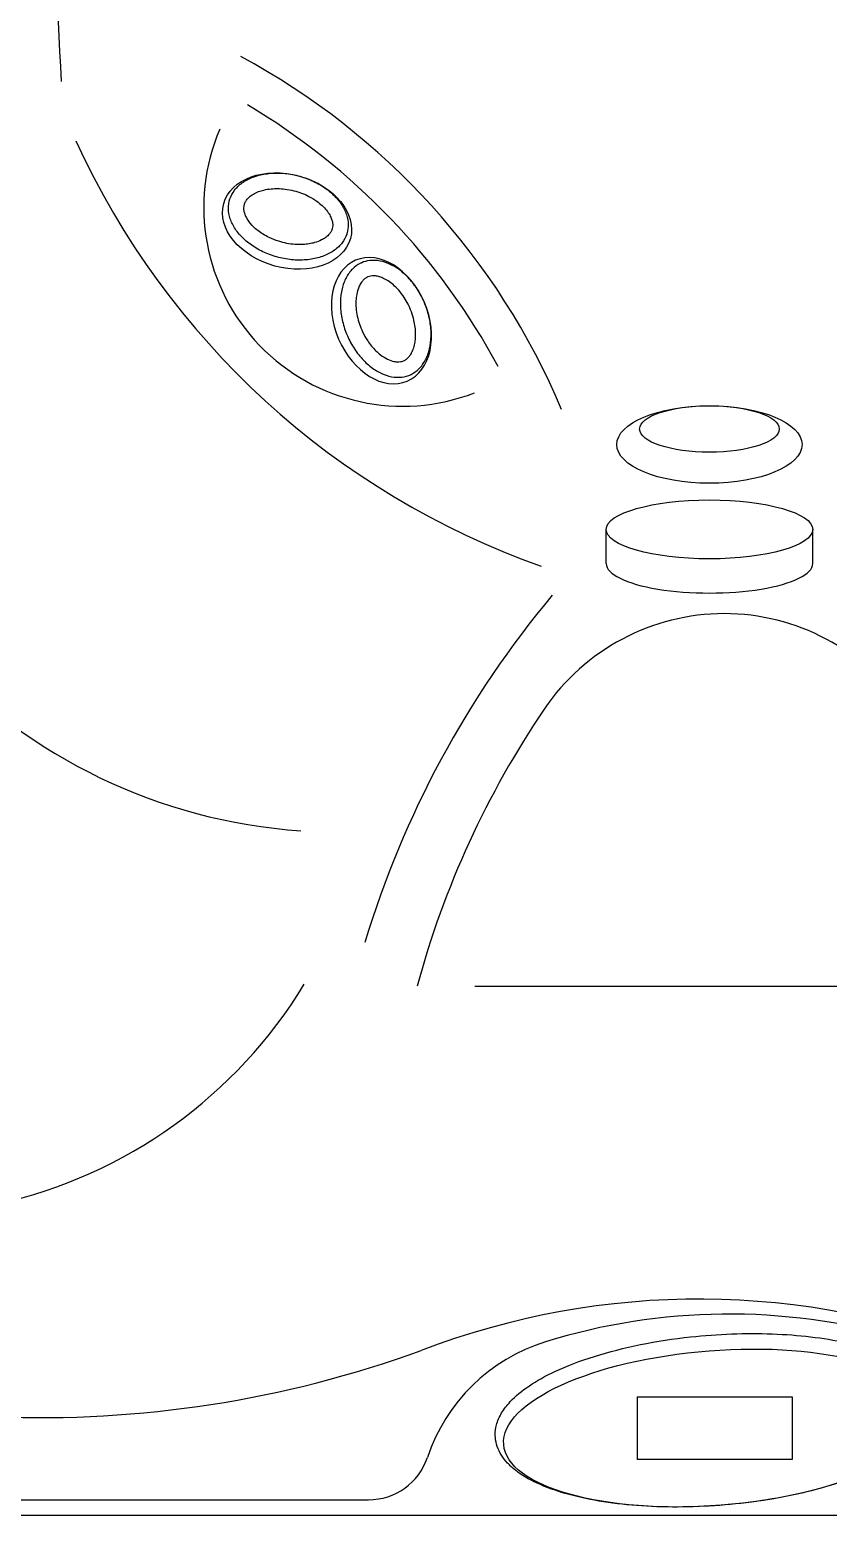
# Model space of a CAD drawing. Header units: millimetres. Extents: x -1155.38 to -1153.28, y 2264.62 to 2266.72.
# Drawn here: x -1154.764 to -1154.249, y 2264.624 to 2265.582 of the extents above; entities that cross this region are included whole.
import ezdxf

# ---------------------------------------------------------------- set-up
doc = ezdxf.new("R2010")
doc.units = ezdxf.units.MM
doc.header["$LTSCALE"] = 10
doc.layers.add('jacuzzi', color=1, linetype='Continuous')

msp = doc.modelspace()

# ---------------------------------------------------------------- linework, layer by layer
at = {"layer": 'jacuzzi'}
for p, q in [((-1154.39245, 2265.23759), (-1154.39245, 2265.25964)), ((-1154.25927, 2265.23759), (-1154.25927, 2265.25964)), ((-1154.47715, 2264.96511), (-1154.1555, 2264.96511)), ((-1154.37257, 2264.70032), (-1154.37257, 2264.66006)), ((-1154.37257, 2264.70032), (-1154.27246, 2264.70032)), ((-1154.27246, 2264.70032), (-1154.27246, 2264.66006)), ((-1154.27246, 2264.66006), (-1154.37257, 2264.66006)), ((-1154.78048, 2264.63403), (-1154.54569, 2264.63403))]:
    msp.add_line(p, q, dxfattribs=at)
at = {"layer": 'jacuzzi', "color": 3}
msp.add_lwpolyline([(-1155.38048, 2266.43403), (-1155.38048, 2264.91403, 0.414214), (-1155.09048, 2264.62403), (-1153.57048, 2264.62403, 0.414214), (-1153.28048, 2264.91403), (-1153.28048, 2266.43403, 0.414214), (-1153.57048, 2266.72403), (-1155.09048, 2266.72403, 0.414214)], format="xyb", close=True, dxfattribs=at)
at = {"layer": 'jacuzzi'}
for centre, radius, start, end in [((-1153.07565, 2265.65604), 1.67162, 173.06984, 183.68877), ((-1154.84645, 2265.15806), 0.46134, 22.805, 61.75193), ((-1154.84645, 2265.15806), 0.43634, 28.2572, 59.31278), ((-1154.52365, 2265.46734), 0.12829, 156.87181, 291.19304), ((-1154.26108, 2265.72681), 0.52055, 204.59018, 250.55958), ((-1154.5653, 2265.41823), 0.35368, 180.10785, 266.11953), ((-1153.93975, 2264.80972), 0.63535, 140.10033, 163.19899), ((-1154.31632, 2265.06505), 0.14026, 34.13932, 145.86068), ((-1153.93975, 2264.80972), 0.59523, 145.86068, 164.86723), ((-1154.85161, 2265.12679), 0.30929, 236.32575, 328.77676), ((-1154.33281, 2264.26358), 0.49981, 68.28558, 110.97333), ((-1154.75712, 2265.40473), 0.71772, 245.41842, 289.99437), ((-1154.31328, 2264.35375), 0.4, 74.0562, 107.19826), ((-1154.39704, 2264.62435), 0.11673, 107.19826, 161.5188), ((-1154.54569, 2264.67403), 0.04, 270, 341.5188)]:
    msp.add_arc(centre, radius, start, end, dxfattribs=at)
for centre, major_axis, ratio in [((-1154.59821, 2265.45842), (0.04085, -0.01123), 0.709323), ((-1154.32586, 2265.31436), (-0.05974, 0), 0.41848), ((-1154.32586, 2265.32436), (-0.045, 0), 0.333333), ((-1154.32586, 2265.25964), (-0.06659, 0), 0.284996), ((-1154.32224, 2264.6803), (-0.1363, -0.01066), 0.365317)]:
    msp.add_ellipse(centre, major_axis=major_axis, ratio=ratio, dxfattribs=at)
at = {"layer": 'jacuzzi', "extrusion": (0, 0, -1)}
msp.add_ellipse((-1154.53733, 2265.3942), major_axis=(-0.01666, 0.03895), ratio=0.709323, dxfattribs=at)
at = {"layer": 'jacuzzi'}
msp.add_ellipse((-1154.32586, 2265.23759), major_axis=(-0.06659, 0), ratio=0.284996, start_param=0, end_param=3.141593, dxfattribs=at)
for points, knots in [([(-1154.55946, 2265.45088), (-1154.55899, 2265.45257), (-1154.55877, 2265.45432), (-1154.55883, 2265.45827), (-1154.55921, 2265.46048), (-1154.56071, 2265.46493), (-1154.56182, 2265.46716), (-1154.56473, 2265.47152), (-1154.56653, 2265.47363), (-1154.57073, 2265.47759), (-1154.57313, 2265.47944), (-1154.57838, 2265.48272), (-1154.58123, 2265.48417), (-1154.58721, 2265.48656), (-1154.59033, 2265.48751), (-1154.59666, 2265.48886), (-1154.59987, 2265.48925), (-1154.60615, 2265.48946), (-1154.60924, 2265.48928), (-1154.61508, 2265.48836), (-1154.61785, 2265.48763), (-1154.62289, 2265.48567), (-1154.62517, 2265.48444), (-1154.62911, 2265.48161), (-1154.63078, 2265.48), (-1154.63344, 2265.47652), (-1154.63443, 2265.47464), (-1154.63575, 2265.47068), (-1154.63606, 2265.46861), (-1154.63599, 2265.46432), (-1154.6356, 2265.46211), (-1154.6341, 2265.45766), (-1154.63299, 2265.45543), (-1154.63007, 2265.45108), (-1154.62826, 2265.44896), (-1154.62406, 2265.44501), (-1154.62166, 2265.44316), (-1154.6164, 2265.43988), (-1154.61355, 2265.43843), (-1154.60757, 2265.43604), (-1154.60445, 2265.4351), (-1154.59812, 2265.43376), (-1154.59491, 2265.43337), (-1154.58863, 2265.43316), (-1154.58554, 2265.43335), (-1154.5797, 2265.43427), (-1154.57694, 2265.43501), (-1154.5719, 2265.43697), (-1154.56962, 2265.4382), (-1154.56569, 2265.44103), (-1154.56402, 2265.44264), (-1154.56137, 2265.44613), (-1154.56038, 2265.44801), (-1154.55963, 2265.45028), (-1154.55954, 2265.45058), (-1154.55946, 2265.45088)], [0, 0, 0, 0, 0.203626, 0.203626, 0.445375, 0.445375, 0.687124, 0.687124, 0.928874, 0.928874, 1.170623, 1.170623, 1.412372, 1.412372, 1.654121, 1.654121, 1.89587, 1.89587, 2.137619, 2.137619, 2.379368, 2.379368, 2.621117, 2.621117, 2.862866, 2.862866, 3.104615, 3.104615, 3.346364, 3.346364, 3.588113, 3.588113, 3.829863, 3.829863, 4.071612, 4.071612, 4.313361, 4.313361, 4.55511, 4.55511, 4.796859, 4.796859, 5.038608, 5.038608, 5.280357, 5.280357, 5.522106, 5.522106, 5.763855, 5.763855, 6.005604, 6.005604, 6.247353, 6.247353, 6.283185, 6.283185, 6.283185, 6.283185]), ([(-1154.5691, 2265.45353), (-1154.56894, 2265.4541), (-1154.56884, 2265.45469), (-1154.56877, 2265.45596), (-1154.5688, 2265.45663), (-1154.56902, 2265.45809), (-1154.56921, 2265.45888), (-1154.5698, 2265.46055), (-1154.5702, 2265.46144), (-1154.57125, 2265.46333), (-1154.57192, 2265.46433), (-1154.57353, 2265.46636), (-1154.57447, 2265.46738), (-1154.5766, 2265.46937), (-1154.57779, 2265.47035), (-1154.58063, 2265.47239), (-1154.58233, 2265.47342), (-1154.58563, 2265.47512), (-1154.5872, 2265.47582), (-1154.59043, 2265.47704), (-1154.5921, 2265.47756), (-1154.59568, 2265.47847), (-1154.5976, 2265.47883), (-1154.60106, 2265.47925), (-1154.60261, 2265.47936), (-1154.60564, 2265.4794), (-1154.60712, 2265.47934), (-1154.61018, 2265.47904), (-1154.61174, 2265.47878), (-1154.61438, 2265.47814), (-1154.61551, 2265.4778), (-1154.61781, 2265.47693), (-1154.61895, 2265.47637), (-1154.62095, 2265.4752), (-1154.6218, 2265.47458), (-1154.62307, 2265.47345), (-1154.62354, 2265.47296), (-1154.62447, 2265.47182), (-1154.62487, 2265.47118), (-1154.62549, 2265.4699), (-1154.6257, 2265.46927), (-1154.62596, 2265.46806), (-1154.62602, 2265.46751), (-1154.62604, 2265.46632), (-1154.62599, 2265.46568), (-1154.62575, 2265.46432), (-1154.62556, 2265.46359), (-1154.62485, 2265.46161), (-1154.62419, 2265.46029), (-1154.62239, 2265.45756), (-1154.62123, 2265.45615), (-1154.61897, 2265.45392), (-1154.61801, 2265.45307), (-1154.61592, 2265.45145), (-1154.6148, 2265.45066), (-1154.61241, 2265.44918), (-1154.61115, 2265.44848), (-1154.60785, 2265.44688), (-1154.60576, 2265.44605), (-1154.6019, 2265.44483), (-1154.60017, 2265.44439), (-1154.59668, 2265.44372), (-1154.59493, 2265.44348), (-1154.5914, 2265.44322), (-1154.58962, 2265.4432), (-1154.58656, 2265.44337), (-1154.58524, 2265.44351), (-1154.58274, 2265.44392), (-1154.58155, 2265.44419), (-1154.57876, 2265.44499), (-1154.57727, 2265.44558), (-1154.5751, 2265.44668), (-1154.57432, 2265.44715), (-1154.5728, 2265.44823), (-1154.57209, 2265.44884), (-1154.57092, 2265.45006), (-1154.57046, 2265.45067), (-1154.56972, 2265.45186), (-1154.56945, 2265.45246), (-1154.56919, 2265.45321), (-1154.56914, 2265.45337), (-1154.5691, 2265.45353)], [0, 0, 0, 0, 0.152384, 0.152384, 0.304769, 0.304769, 0.457153, 0.457153, 0.609537, 0.609537, 0.77034, 0.77034, 0.931143, 0.931143, 1.091946, 1.091946, 1.283373, 1.283373, 1.44108, 1.44108, 1.598787, 1.598787, 1.77554, 1.77554, 1.920724, 1.920724, 2.065907, 2.065907, 2.232891, 2.232891, 2.370072, 2.370072, 2.538848, 2.538848, 2.707623, 2.707623, 2.838291, 2.838291, 3.011579, 3.011579, 3.184866, 3.184866, 3.324611, 3.324611, 3.464356, 3.464356, 3.604102, 3.604102, 3.824383, 3.824383, 4.044664, 4.044664, 4.18138, 4.18138, 4.318096, 4.318096, 4.454811, 4.454811, 4.659665, 4.659665, 4.821383, 4.821383, 4.9831, 4.9831, 5.152593, 5.152593, 5.287158, 5.287158, 5.421724, 5.421724, 5.621592, 5.621592, 5.755361, 5.755361, 5.91735, 5.91735, 6.079339, 6.079339, 6.241328, 6.241328, 6.283185, 6.283185, 6.283185, 6.283185]), ([(-1154.55005, 2265.43157), (-1154.54844, 2265.43226), (-1154.54673, 2265.43272), (-1154.54281, 2265.4332), (-1154.54057, 2265.43311), (-1154.53596, 2265.43223), (-1154.53359, 2265.43144), (-1154.52888, 2265.42914), (-1154.52654, 2265.42764), (-1154.52205, 2265.42402), (-1154.5199, 2265.42189), (-1154.51593, 2265.41714), (-1154.51411, 2265.41451), (-1154.51093, 2265.40891), (-1154.50957, 2265.40594), (-1154.50738, 2265.39985), (-1154.50656, 2265.39673), (-1154.5055, 2265.39053), (-1154.50526, 2265.38745), (-1154.50538, 2265.38153), (-1154.50573, 2265.37869), (-1154.50699, 2265.37343), (-1154.5079, 2265.37101), (-1154.51017, 2265.36672), (-1154.51153, 2265.36485), (-1154.51463, 2265.36174), (-1154.51636, 2265.3605), (-1154.5201, 2265.35867), (-1154.52211, 2265.35807), (-1154.52637, 2265.35756), (-1154.52861, 2265.35765), (-1154.53322, 2265.35853), (-1154.53559, 2265.35933), (-1154.54029, 2265.36164), (-1154.54263, 2265.36314), (-1154.54712, 2265.36677), (-1154.54927, 2265.3689), (-1154.55324, 2265.37366), (-1154.55505, 2265.37629), (-1154.55823, 2265.38189), (-1154.55959, 2265.38486), (-1154.56177, 2265.39095), (-1154.5626, 2265.39407), (-1154.56365, 2265.40027), (-1154.56388, 2265.40335), (-1154.56376, 2265.40927), (-1154.5634, 2265.41211), (-1154.56214, 2265.41736), (-1154.56123, 2265.41978), (-1154.55896, 2265.42407), (-1154.55759, 2265.42593), (-1154.55449, 2265.42903), (-1154.55276, 2265.43027), (-1154.55061, 2265.43132), (-1154.55033, 2265.43145), (-1154.55005, 2265.43157)], [0, 0, 0, 0, 0.203626, 0.203626, 0.445375, 0.445375, 0.687124, 0.687124, 0.928874, 0.928874, 1.170623, 1.170623, 1.412372, 1.412372, 1.654121, 1.654121, 1.89587, 1.89587, 2.137619, 2.137619, 2.379368, 2.379368, 2.621117, 2.621117, 2.862866, 2.862866, 3.104615, 3.104615, 3.346364, 3.346364, 3.588113, 3.588113, 3.829863, 3.829863, 4.071612, 4.071612, 4.313361, 4.313361, 4.55511, 4.55511, 4.796859, 4.796859, 5.038608, 5.038608, 5.280357, 5.280357, 5.522106, 5.522106, 5.763855, 5.763855, 6.005604, 6.005604, 6.247353, 6.247353, 6.283185, 6.283185, 6.283185, 6.283185]), ([(-1154.54612, 2265.42238), (-1154.54557, 2265.42261), (-1154.545, 2265.42279), (-1154.54375, 2265.42303), (-1154.54308, 2265.42309), (-1154.5416, 2265.42307), (-1154.5408, 2265.42299), (-1154.53907, 2265.42263), (-1154.53813, 2265.42236), (-1154.53612, 2265.42157), (-1154.53503, 2265.42104), (-1154.5328, 2265.41972), (-1154.53166, 2265.41893), (-1154.5294, 2265.41709), (-1154.52827, 2265.41604), (-1154.52587, 2265.4135), (-1154.52461, 2265.41196), (-1154.52248, 2265.40892), (-1154.52158, 2265.40746), (-1154.51994, 2265.40442), (-1154.51919, 2265.40284), (-1154.51781, 2265.39942), (-1154.51719, 2265.39757), (-1154.5163, 2265.39419), (-1154.51599, 2265.39267), (-1154.51553, 2265.38967), (-1154.51539, 2265.3882), (-1154.51527, 2265.38513), (-1154.51532, 2265.38355), (-1154.5156, 2265.38084), (-1154.51579, 2265.37968), (-1154.51634, 2265.37728), (-1154.51673, 2265.37608), (-1154.51763, 2265.37394), (-1154.51813, 2265.37301), (-1154.51907, 2265.3716), (-1154.51949, 2265.37107), (-1154.5205, 2265.36999), (-1154.52108, 2265.36951), (-1154.52226, 2265.36872), (-1154.52286, 2265.36842), (-1154.52402, 2265.36801), (-1154.52456, 2265.36787), (-1154.52574, 2265.3677), (-1154.52637, 2265.36766), (-1154.52776, 2265.36771), (-1154.5285, 2265.3678), (-1154.53056, 2265.36823), (-1154.53196, 2265.3687), (-1154.53491, 2265.37012), (-1154.53646, 2265.37108), (-1154.53898, 2265.37302), (-1154.53994, 2265.37386), (-1154.54184, 2265.3757), (-1154.54277, 2265.37671), (-1154.54456, 2265.37887), (-1154.54542, 2265.38003), (-1154.54746, 2265.38308), (-1154.54856, 2265.38504), (-1154.55029, 2265.3887), (-1154.55097, 2265.39036), (-1154.55211, 2265.39372), (-1154.55257, 2265.39543), (-1154.55331, 2265.39889), (-1154.55357, 2265.40064), (-1154.55382, 2265.4037), (-1154.55385, 2265.40503), (-1154.55379, 2265.40756), (-1154.55368, 2265.40878), (-1154.55327, 2265.41165), (-1154.55289, 2265.41321), (-1154.55209, 2265.4155), (-1154.55173, 2265.41634), (-1154.55087, 2265.418), (-1154.55036, 2265.41878), (-1154.54931, 2265.4201), (-1154.54877, 2265.42064), (-1154.54768, 2265.42153), (-1154.54713, 2265.42189), (-1154.54641, 2265.42225), (-1154.54627, 2265.42231), (-1154.54612, 2265.42238)], [0, 0, 0, 0, 0.152384, 0.152384, 0.304769, 0.304769, 0.457153, 0.457153, 0.609537, 0.609537, 0.77034, 0.77034, 0.931143, 0.931143, 1.091946, 1.091946, 1.283373, 1.283373, 1.44108, 1.44108, 1.598787, 1.598787, 1.77554, 1.77554, 1.920724, 1.920724, 2.065907, 2.065907, 2.232891, 2.232891, 2.370072, 2.370072, 2.538848, 2.538848, 2.707623, 2.707623, 2.838291, 2.838291, 3.011579, 3.011579, 3.184866, 3.184866, 3.324611, 3.324611, 3.464356, 3.464356, 3.604102, 3.604102, 3.824383, 3.824383, 4.044664, 4.044664, 4.18138, 4.18138, 4.318096, 4.318096, 4.454811, 4.454811, 4.659665, 4.659665, 4.821383, 4.821383, 4.9831, 4.9831, 5.152593, 5.152593, 5.287158, 5.287158, 5.421724, 5.421724, 5.621592, 5.621592, 5.755361, 5.755361, 5.91735, 5.91735, 6.079339, 6.079339, 6.241328, 6.241328, 6.283185, 6.283185, 6.283185, 6.283185]), ([(-1154.46391, 2264.67423), (-1154.46376, 2264.67223), (-1154.46334, 2264.67026), (-1154.46202, 2264.66643), (-1154.46112, 2264.66457), (-1154.45889, 2264.66102), (-1154.45757, 2264.65933), (-1154.45454, 2264.65608), (-1154.45283, 2264.65454), (-1154.44702, 2264.64998), (-1154.44232, 2264.64719), (-1154.43155, 2264.6422), (-1154.42547, 2264.63998), (-1154.41214, 2264.63615), (-1154.40488, 2264.63453), (-1154.38943, 2264.63193), (-1154.38124, 2264.63095), (-1154.36422, 2264.62966), (-1154.3554, 2264.62934), (-1154.33745, 2264.62939), (-1154.32833, 2264.62975), (-1154.31012, 2264.63113), (-1154.30104, 2264.63215), (-1154.28325, 2264.63482), (-1154.27455, 2264.63646), (-1154.25785, 2264.64031), (-1154.24986, 2264.64252), (-1154.23487, 2264.64742), (-1154.22787, 2264.65012), (-1154.21514, 2264.65593), (-1154.20939, 2264.65904), (-1154.19934, 2264.66561), (-1154.19503, 2264.66906), (-1154.18924, 2264.67508), (-1154.18729, 2264.67753), (-1154.18439, 2264.6822), (-1154.18334, 2264.6844), (-1154.18184, 2264.6889), (-1154.1814, 2264.6912), (-1154.1812, 2264.69581), (-1154.18145, 2264.69812), (-1154.1826, 2264.70261), (-1154.18351, 2264.70478), (-1154.1859, 2264.70892), (-1154.18739, 2264.71088), (-1154.19085, 2264.71462), (-1154.19283, 2264.71638), (-1154.19725, 2264.71973), (-1154.19969, 2264.72132), (-1154.20705, 2264.72546), (-1154.21243, 2264.72783), (-1154.22439, 2264.73204), (-1154.23097, 2264.73387), (-1154.24513, 2264.73693), (-1154.2527, 2264.73818), (-1154.26858, 2264.74004), (-1154.27689, 2264.74067), (-1154.29394, 2264.74128), (-1154.3027, 2264.74127), (-1154.32033, 2264.74061), (-1154.32922, 2264.73997), (-1154.34904, 2264.73783), (-1154.35992, 2264.73616), (-1154.38079, 2264.73195), (-1154.39078, 2264.72941), (-1154.40932, 2264.72359), (-1154.41788, 2264.72031), (-1154.43162, 2264.71385), (-1154.43714, 2264.71077), (-1154.44679, 2264.70428), (-1154.45092, 2264.70087), (-1154.45648, 2264.69494), (-1154.45835, 2264.69252), (-1154.46134, 2264.6875), (-1154.46247, 2264.68491), (-1154.4637, 2264.68023), (-1154.46398, 2264.67817), (-1154.46399, 2264.67549), (-1154.46396, 2264.67486), (-1154.46391, 2264.67423)], [0, 0, 0, 0, 0.094528, 0.094528, 0.189056, 0.189056, 0.283584, 0.283584, 0.378112, 0.378112, 0.575837, 0.575837, 0.773562, 0.773562, 0.971287, 0.971287, 1.169012, 1.169012, 1.366737, 1.366737, 1.564462, 1.564462, 1.762187, 1.762187, 1.959912, 1.959912, 2.157637, 2.157637, 2.355362, 2.355362, 2.553087, 2.553087, 2.750812, 2.750812, 2.880028, 2.880028, 2.988652, 2.988652, 3.097277, 3.097277, 3.205901, 3.205901, 3.314525, 3.314525, 3.42315, 3.42315, 3.531774, 3.531774, 3.640398, 3.640398, 3.832487, 3.832487, 4.024576, 4.024576, 4.216665, 4.216665, 4.408754, 4.408754, 4.600842, 4.600842, 4.792931, 4.792931, 5.033629, 5.033629, 5.274327, 5.274327, 5.515025, 5.515025, 5.708853, 5.708853, 5.902681, 5.902681, 6.029758, 6.029758, 6.156835, 6.156835, 6.253483, 6.253483, 6.283185, 6.283185, 6.283185, 6.283185])]:
    msp.add_open_spline(points, degree=3, knots=knots, dxfattribs=at)

doc.saveas('drawing.dxf')
